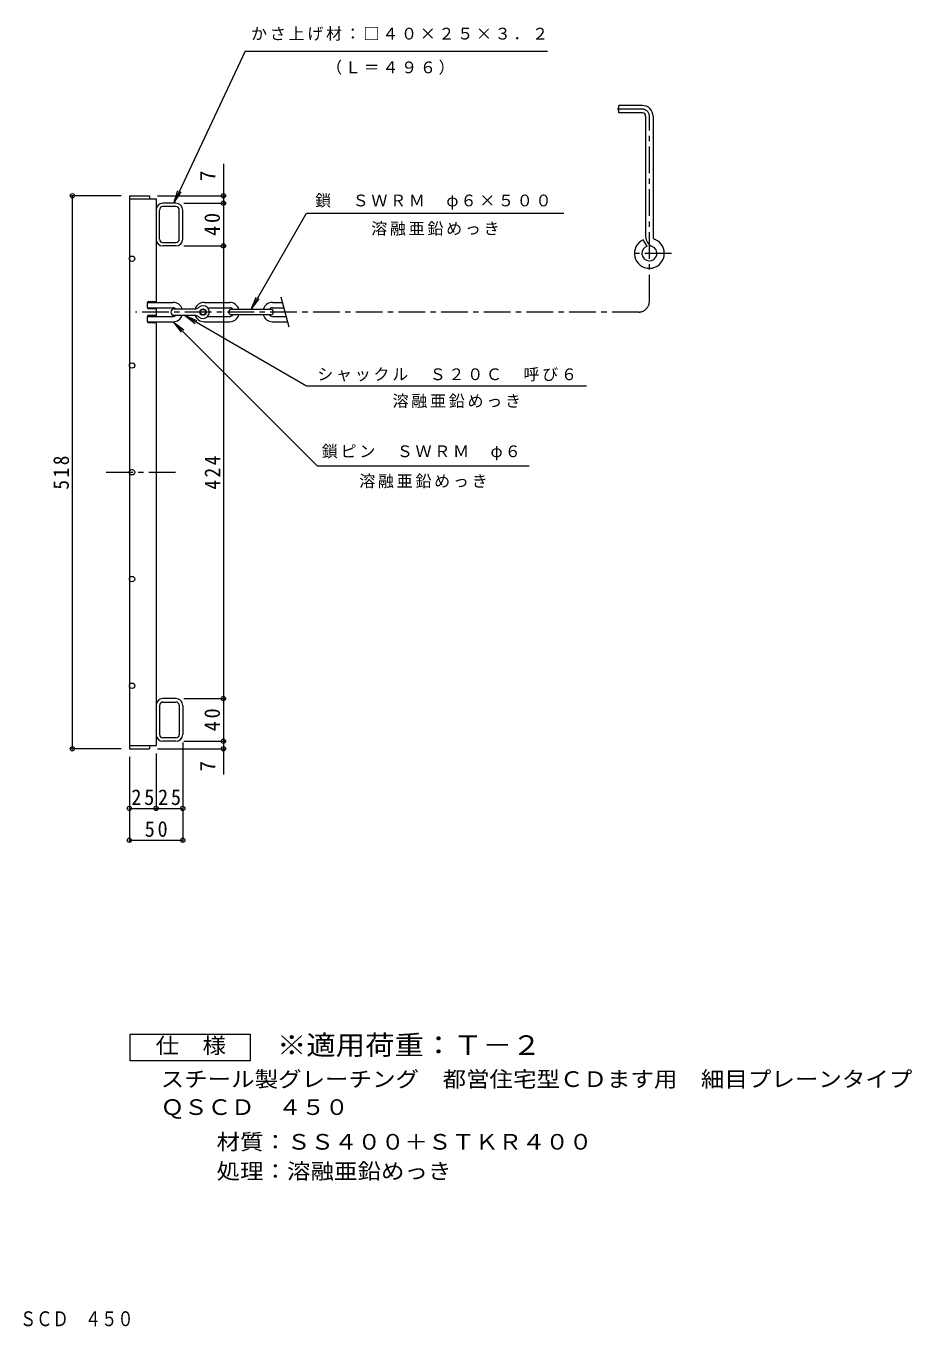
# Model space of a CAD drawing. Units: millimetres, scale not verified. Extents: x -744 to 915, y -682 to 566.
# Drawn here: x 86 to 915, y -682 to 539 of the extents above; entities that cross this region are included whole.
import ezdxf
from ezdxf.enums import TextEntityAlignment as Align

# ---------------------------------------------------------------- set-up
doc = ezdxf.new("R2010")
doc.units = ezdxf.units.MM
doc.header["$LTSCALE"] = 5
doc.header["$PDMODE"] = 32
doc.header["$PDSIZE"] = 4
doc.linetypes.add('CHAIN1', pattern=[8, 5, -1, 1, -1])
for name, color, linetype, lineweight in [('A-2_蓋', 3, 'Continuous', 9), ('A-3_受枠', 4, 'Continuous', 9), ('A-4_寸法', 7, 'Continuous', 9), ('A-5_仕様文', 7, 'Continuous', 9), ('F-4_F-4ﾚｲﾔ', 2, 'Continuous', 9)]:
    doc.layers.add(name, color=color, linetype=linetype, lineweight=lineweight)
doc.layers.add('F-5_F-5ﾚｲﾔ', color=2, linetype='Continuous')
doc.styles.add('ＭＳ ゴシック', font='')
doc.styles.get('ＭＳ ゴシック').set_extended_font_data('MS Gothic')

msp = doc.modelspace()

# ---------------------------------------------------------------- linework, layer by layer
at = {"layer": 'A-2_蓋'}
for p, q in [((182.353, 380.473), (182.353, -137.527)), ((182.353, 377.473), (207.353, 377.473)), ((207.353, 377.473), (207.353, 280.473)), ((207.353, 275.473), (207.353, 267.473)), ((207.353, 262.473), (207.353, -134.527)), ((182.353, -134.527), (207.353, -134.527)), ((182.353, -137.527), (201.353, -137.527)), ((201.353, -134.527), (201.353, -137.527))]:
    msp.add_line(p, q, dxfattribs=at)
at = {"layer": 'A-2_蓋', "linetype": 'CHAIN1'}
msp.add_line((160.506, 121.473), (228.36, 121.473), dxfattribs=at)
at = {"layer": 'A-2_蓋'}
msp.add_lwpolyline([(182.353, 380.473), (201.353, 380.473), (201.353, 377.473)], dxfattribs=at)
for centre in [(184.853, 321.473), (184.853, 221.473), (184.853, 121.473), (184.853, 21.473), (184.853, -78.527)]:
    msp.add_circle(centre, 2.5, dxfattribs=at)
at = {"layer": 'A-3_受枠'}
for p, q in [((662.853, 464.973), (640.853, 464.973)), ((640.853, 457.973), (640.853, 464.973)), ((662.853, 457.973), (640.853, 457.973)), ((665.853, 454.973), (665.853, 342.182)), ((672.853, 454.973), (672.853, 342.182)), ((210.553, 339.873), (210.553, 367.073)), ((225.953, 373.473), (213.753, 373.473)), ((225.953, 370.273), (213.753, 370.273)), ((229.153, 339.873), (229.153, 367.073)), ((232.353, 339.873), (232.353, 367.073)), ((213.753, 336.673), (225.953, 336.673)), ((225.953, 333.473), (213.753, 333.473)), ((667.422, 333.202), (663.438, 339.162)), ((332.105, 257.473), (324.602, 285.473)), ((199.354, 275.473), (223.354, 275.473)), ((252.354, 280.473), (276.354, 280.473)), ((255.826, 275.473), (276.354, 275.473)), ((314.853, 273.973), (277.854, 273.973)), ((314.853, 268.973), (277.854, 268.973)), ((316.353, 280.473), (325.942, 280.473)), ((316.353, 275.473), (327.282, 275.473)), ((199.354, 267.473), (223.354, 267.473)), ((199.354, 262.473), (199.354, 267.473)), ((199.354, 262.473), (223.354, 262.473)), ((252.354, 262.473), (276.354, 262.473)), ((255.826, 267.473), (276.354, 267.473)), ((316.353, 267.473), (329.425, 267.473)), ((316.353, 262.473), (330.765, 262.473)), ((210.553, -96.927), (210.553, -124.127)), ((225.953, -90.527), (213.753, -90.527)), ((213.753, -93.727), (225.953, -93.727)), ((229.153, -96.927), (229.153, -124.127)), ((232.353, -96.927), (232.353, -122.628)), ((225.953, -127.327), (213.753, -127.327)), ((225.953, -130.527), (213.753, -130.527)), ((232.353, -122.628), (232.353, -124.127))]:
    msp.add_line(p, q, dxfattribs=at)
at = {"layer": 'A-3_受枠', "linetype": 'CHAIN1'}
for p, q in [((662.853, 461.473), (639.308, 461.473)), ((669.353, 281.473), (669.353, 454.973)), ((689.985, 326.473), (650.697, 326.473)), ((659.353, 271.473), (188.118, 271.473))]:
    msp.add_line(p, q, dxfattribs=at)
at = {"layer": 'A-3_受枠', "color": 2}
for p, q in [((224.354, 274.473), (243.804, 274.473)), ((224.354, 268.473), (243.804, 268.473))]:
    msp.add_line(p, q, dxfattribs=at)
at = {"layer": 'A-3_受枠'}
msp.add_lwpolyline([(199.354, 275.473), (199.354, 280.473), (223.354, 280.473)], dxfattribs=at)
at = {"layer": 'A-3_受枠', "color": 2}
for radius in [3, 2.5]:
    msp.add_circle((251.353, 271.473), radius, dxfattribs=at)
at = {"layer": 'A-3_受枠'}
for centre, radius, start, end in [((662.853, 454.973), 10, 0, 90), ((662.853, 454.973), 3, 0, 90), ((213.753, 367.073), 6.4, 90, 180), ((213.753, 367.073), 3.2, 90, 180), ((225.953, 367.073), 6.4, 0, 90), ((225.953, 367.073), 3.2, 0, 90), ((675.853, 342.182), 10, 180, 247.52046), ((675.853, 342.182), 3, 180, 247.51962), ((213.753, 339.873), 6.4, 180, 270), ((213.753, 339.873), 3.2, 180, 270), ((225.953, 339.873), 6.4, 270, 0), ((225.953, 339.873), 3.2, 270, 0), ((669.353, 326.473), 14, 114.99496, 67.52054), ((669.353, 326.473), 7, 106.01617, 67.52081), ((200.354, 280.473), 1, 0, 180), ((202.353, 280.473), 1, 0, 180), ((204.353, 280.473), 1, 0, 180), ((206.353, 280.473), 1, 0, 180), ((200.354, 275.474), 1, 180, 0), ((202.353, 275.474), 1, 180, 0), ((204.353, 275.474), 1, 180, 0), ((206.353, 275.474), 1, 180, 0), ((223.354, 271.473), 9, 19.47151, 90), ((223.354, 271.473), 4, 48.59126, 90), ((252.354, 271.473), 9, 90, 160.66487), ((277.854, 271.473), 2.5, 90, 270), ((276.354, 271.473), 9, 16.12732, 90), ((276.354, 271.473), 4, 38.68098, 90), ((276.354, 271.473), 9, 270, 343.8723), ((276.354, 271.473), 4, 270, 321.31721), ((316.353, 271.473), 9, 90, 163.87268), ((316.353, 271.473), 9, 196.1277, 270), ((316.353, 271.473), 4, 90, 141.31902), ((316.353, 271.473), 4, 218.68279, 270), ((314.853, 271.473), 2.5, 270, 90), ((200.354, 267.473), 1, 0, 180), ((200.354, 262.473), 1, 180, 0), ((202.353, 267.473), 1, 0, 180), ((202.353, 262.473), 1, 180, 0), ((204.353, 267.473), 1, 0, 180), ((204.353, 262.473), 1, 180, 0), ((206.353, 267.473), 1, 0, 180), ((206.353, 262.473), 1, 180, 0), ((223.354, 271.473), 9, 270, 340.52849), ((223.354, 271.473), 4, 270, 311.40874), ((252.354, 271.473), 9, 199.33513, 270), ((213.753, -96.927), 6.4, 90, 180), ((213.753, -96.927), 3.2, 90, 180), ((225.953, -96.927), 6.4, 0, 90), ((225.953, -96.927), 3.2, 0, 90), ((213.753, -124.127), 6.4, 180, 270), ((213.753, -124.127), 3.2, 180, 270), ((225.953, -124.127), 3.2, 270, 0), ((225.953, -124.127), 6.4, 270, 0)]:
    msp.add_arc(centre, radius, start, end, dxfattribs=at)
at = {"layer": 'A-3_受枠', "linetype": 'CHAIN1'}
for centre, radius, start, end in [((662.853, 454.973), 6.5, 0, 90), ((659.353, 281.473), 10, 270, 0)]:
    msp.add_arc(centre, radius, start, end, dxfattribs=at)
at = {"layer": 'A-3_受枠', "color": 2}
for centre, radius, start, end in [((224.354, 271.473), 3, 90, 270), ((243.804, 279.473), 5, 270, 313.34166), ((251.353, 271.473), 6, 226.65851, 133.34149), ((243.804, 263.473), 5, 46.65834, 90)]:
    msp.add_arc(centre, radius, start, end, dxfattribs=at)
at = {"layer": 'A-4_寸法'}
for p, q in [((290.788, 515.755), (573.843, 515.755)), ((270.411, 410.487), (270.411, 333.473)), ((174.853, 380.473), (127.473, 380.473)), ((128.973, -137.527), (128.973, 380.473)), ((208.853, 380.473), (271.911, 380.473)), ((224.053, 373.473), (227.838, 385.386)), ((224.053, 373.473), (230.793, 384)), ((233.453, 373.473), (271.911, 373.473)), ((296.353, 273.973), (348.353, 364.039)), ((348.353, 364.039), (589.303, 364.039)), ((233.453, 333.473), (271.911, 333.473)), ((270.411, 333.473), (270.411, -90.527)), ((296.353, 273.973), (301.137, 285.522)), ((296.353, 273.973), (303.963, 283.89)), ((223.354, 262.473), (233.27, 254.864)), ((223.354, 262.473), (230.963, 252.557)), ((223.354, 262.473), (358.33, 127.497)), ((234.079, 268.473), (245.627, 263.69)), ((234.079, 268.473), (243.995, 260.864)), ((234.079, 268.473), (348.353, 202.497)), ((348.353, 202.497), (610.337, 202.497)), ((358.33, 127.497), (556.849, 127.497)), ((233.453, -90.527), (271.911, -90.527)), ((270.411, -90.527), (270.411, -161.731)), ((232.353, -131.627), (232.353, -224.715)), ((233.453, -130.527), (271.911, -130.527)), ((174.853, -137.527), (127.473, -137.527)), ((182.353, -145.027), (182.353, -224.715)), ((207.353, -142.027), (207.353, -194.912)), ((208.853, -137.527), (271.911, -137.527)), ((182.353, -193.412), (207.353, -193.412)), ((207.353, -193.412), (232.353, -193.412)), ((182.353, -223.215), (232.353, -223.215))]:
    msp.add_line(p, q, dxfattribs=at)
for p in [(128.973, 380.473), (270.411, 380.473), (270.411, 373.473), (270.411, 333.473), (270.411, -90.527), (270.411, -130.527), (128.973, -137.527), (270.411, -137.527), (182.353, -193.412), (207.353, -193.412), (232.353, -193.412), (182.353, -223.215), (232.353, -223.215)]:
    msp.add_point(p, dxfattribs=at)
at = {"layer": 'A-5_仕様文'}
msp.add_line((290.788, 515.755), (224.053, 373.473), dxfattribs=at)
at = {"layer": 'F-4_F-4ﾚｲﾔ'}
msp.add_lwpolyline([(183.147, -429.726), (183.147, -404.725), (295.647, -404.725), (295.647, -429.726)], close=True, dxfattribs=at)

# ---------------------------------------------------------------- texts
at = {"layer": 'A-4_寸法', "color": 2, "style": 'ＭＳ ゴシック'}
for p in [(267.411, 394.165), (267.411, -158.851)]:
    msp.add_text('7', height=14.66, rotation=90, dxfattribs=at).set_placement(p, align=Align.BOTTOM_LEFT)
at = {"layer": 'A-4_寸法', "char_height": 11, "attachment_point": 7, "style": 'ＭＳ ゴシック'}
for s, insert in [('\\T1.17;かさ上げ材：□４０×２５×３．２', (296.343, 525.566)), ('\\T1.17;（Ｌ＝４９６）', (366.686, 493.744)), ('\\T1.17;鎖\u3000ＳＷＲＭ\u3000φ６×５００', (356.328, 367.518)), ('\\T1.17;溶融亜鉛めっき', (408.828, 343.039)), ('\\T1.17;シャックル\u3000Ｓ２０Ｃ\u3000呼び６', (358.331, 206.39)), ('\\T1.17;溶融亜鉛めっき', (428.853, 181.496)), ('\\T1.17;鎖ピン\u3000ＳＷＲＭ\u3000φ６', (362.59, 132.636)), ('\\T1.17;溶融亜鉛めっき', (397.59, 106.496))]:
    msp.add_mtext(s, dxfattribs=dict(at, insert=insert))
at = {"layer": 'A-4_寸法', "color": 2, "char_height": 14.66, "attachment_point": 7, "rotation": 90, "style": 'ＭＳ ゴシック'}
for s, insert in [('\\T1.27;\\W0.95;40', (267.411, 342.848)), ('\\T1.27;\\W0.9;518', (125.973, 105.223)), ('\\T1.27;\\W0.9;424', (267.411, 105.223)), ('\\T1.27;\\W0.95;40', (267.411, -121.152))]:
    msp.add_mtext(s, dxfattribs=dict(at, insert=insert))
at = {"layer": 'A-4_寸法', "color": 2, "char_height": 14.66, "attachment_point": 7, "style": 'ＭＳ ゴシック'}
for s, insert in [('\\T1.27;\\W0.95;25', (184.228, -190.412)), ('\\T1.27;\\W0.95;25', (209.228, -190.412)), ('\\T1.27;\\W0.95;50', (196.728, -220.215))]:
    msp.add_mtext(s, dxfattribs=dict(at, insert=insert))
at = {"layer": 'F-4_F-4ﾚｲﾔ', "style": 'ＭＳ ゴシック', "width": 1.1}
for s, p in [('仕\u3000様', (206.897, -427.225)), ('材質：ＳＳ４００＋ＳＴＫＲ４００', (264.048, -517.379)), ('処理：溶融亜鉛めっき', (264.048, -544.88))]:
    msp.add_text(s, height=14.66, dxfattribs=at).set_placement(p, align=Align.BOTTOM_LEFT)
at = {"layer": 'F-5_F-5ﾚｲﾔ', "color": 3, "style": 'ＭＳ ゴシック', "width": 1.1}
msp.add_text('※適用荷重：Ｔ－２', height=18.33, dxfattribs=at).set_placement((320.647, -429.726), align=Align.BOTTOM_LEFT)
at = {"layer": 'F-5_F-5ﾚｲﾔ', "style": 'ＭＳ ゴシック'}
for s, height, width, p in [('スチール製グレーチング\u3000都営住宅型ＣＤます用\u3000細目プレーンタイプ', 14.66, 1.1, (211.692, -458.686)), ('ＱＳＣＤ\u3000４５０', 14.66, 1.1, (211.692, -484.897)), ('スチール製グレーチング\u3000都営住宅型ＣＤます用\u3000細目プレーンタイプ\u3000ＱＳＣＤ\u3000４５０', 13.93, 0.8, (-436.863, -682.518))]:
    msp.add_text(s, height=height, dxfattribs=dict(at, width=width)).set_placement(p, align=Align.BOTTOM_LEFT)

doc.saveas('drawing.dxf')
